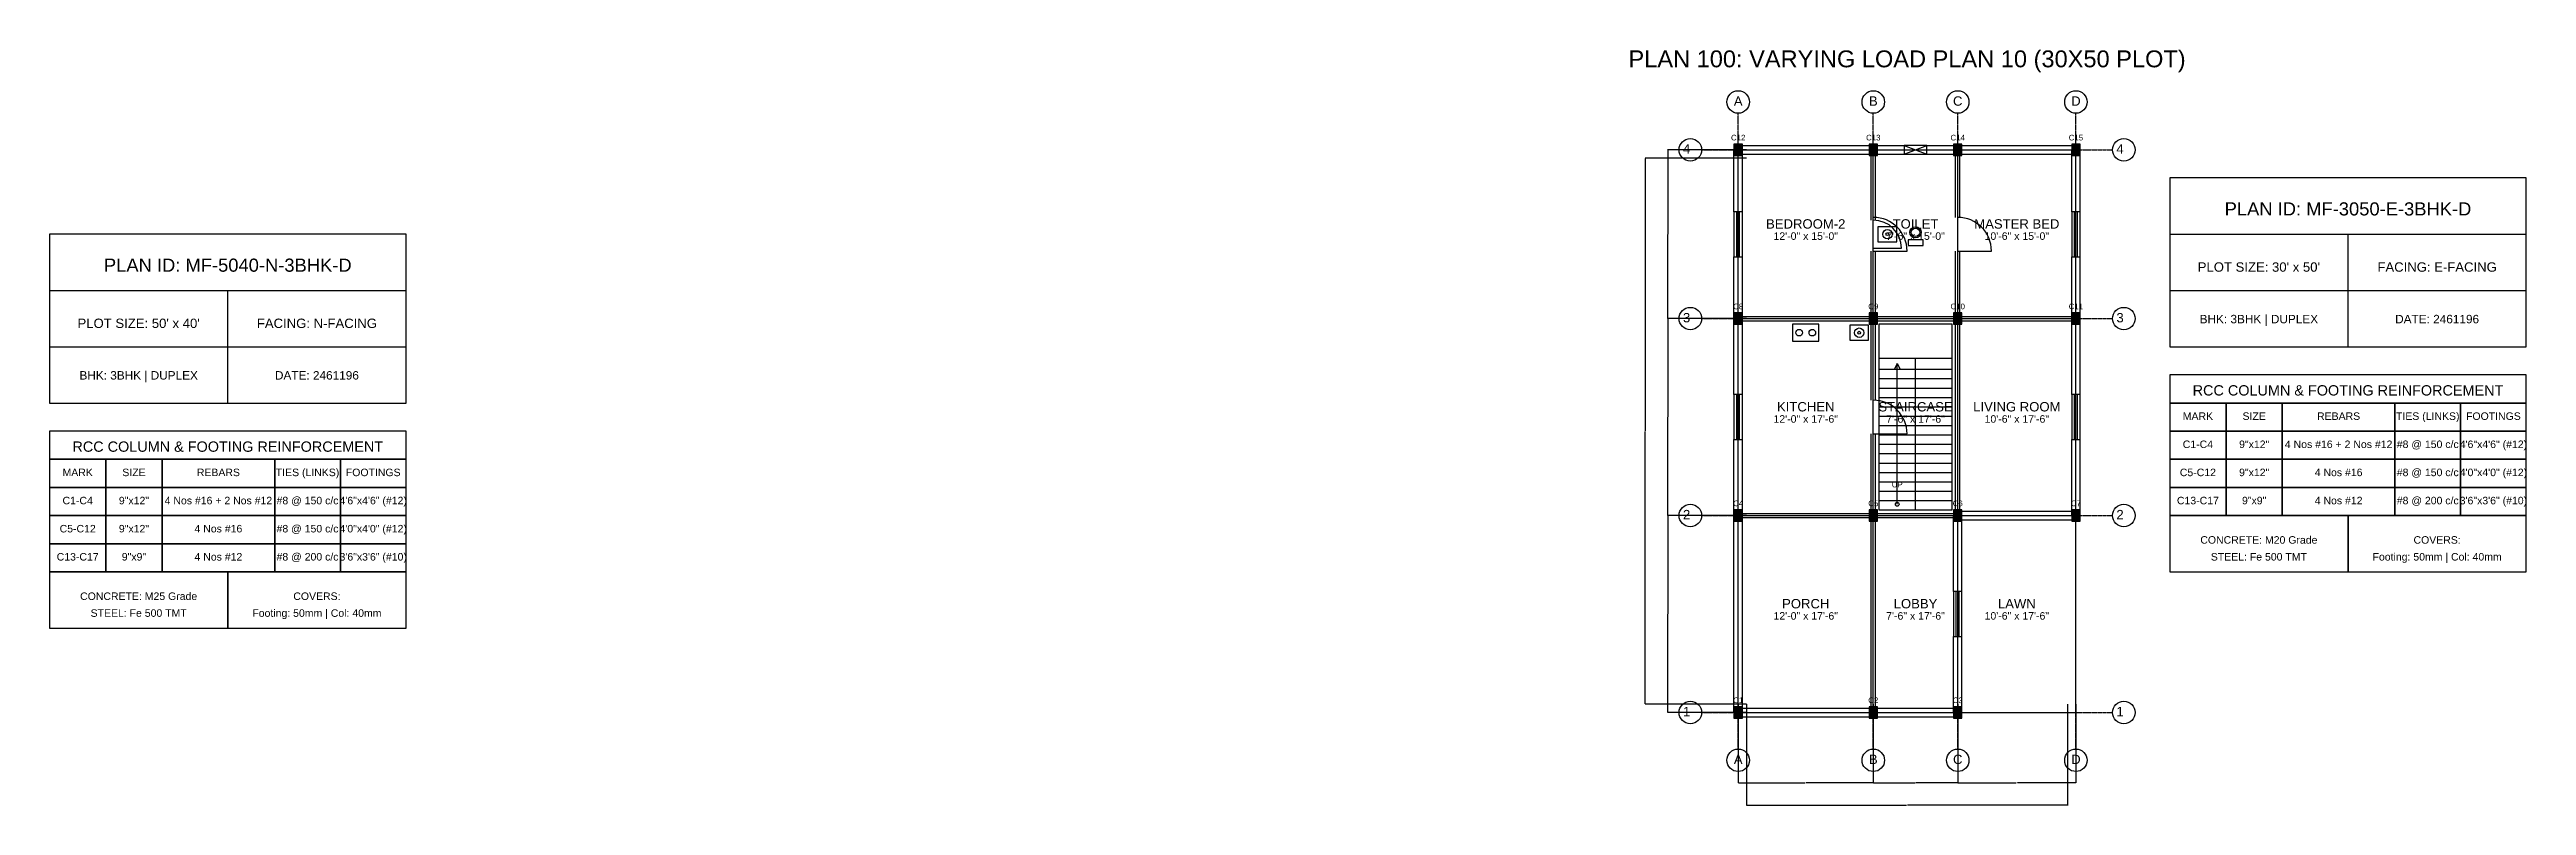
# Model space of a CAD drawing. Header units: inches. Extents: x -134 to 23580, y -99 to 23207.
# Drawn here: x 20700 to 23340, y 22401 to 23207 of the extents above; entities that cross this region are included whole.
import ezdxf
from ezdxf.enums import TextEntityAlignment as Align

# ---------------------------------------------------------------- set-up
doc = ezdxf.new("R2010")
doc.units = ezdxf.units.IN
doc.header["$MEASUREMENT"] = 0
doc.linetypes.add('CENTER', pattern=[2, 1.25, -0.25, 0.25, -0.25])
for name, color, linetype in [('A-COL-HATCH', 251, 'Continuous'), ('A-COLUMN', 1, 'Continuous'), ('A-DIM', 5, 'Continuous'), ('A-DOOR', 30, 'Continuous'), ('A-FIXTURE', 8, 'Continuous'), ('A-STAIR', 6, 'Continuous'), ('A-TEXT', 2, 'Continuous'), ('A-WALL-EXT', 7, 'Continuous'), ('A-WALL-INT', 9, 'Continuous'), ('A-WINDOW', 4, 'Continuous'), ('S-BEAM-FRAMING', 2, 'Continuous'), ('S-BUBBLE', 4, 'Continuous'), ('S-GRID-CENTER', 8, 'CENTER'), ('S-TABLE', 7, 'Continuous'), ('S-TEXT', 3, 'Continuous')]:
    doc.layers.add(name, color=color, linetype=linetype)
doc.styles.get("Standard").update_dxf_attribs({"font": 'arial.ttf'})
doc.dimstyles.get("Standard").update_dxf_attribs({"dimtxt": 0.18, "dimasz": 0.18, "dimexe": 0.18, "dimexo": 0.0625, "dimgap": 0.09, "dimtad": 0, "dimtih": 1, "dimtoh": 1, "dimdec": 4, "dimzin": 0, "dimdsep": 46, "dimtxsty": 'Standard', "dimcen": 0.09, "dimadec": 0, "dimazin": 0, "dimtfac": 1, "dimtdec": 4, "dimtofl": 0, "dimtmove": 0, "dimatfit": 3, "dimfxl": 1, "dimtolj": 1, "dimtzin": 0, "dimarcsym": 0})

# ---------------------------------------------------------------- blocks, each defined once
blk = doc.blocks.new('*D852')
at = {"layer": 'A-DIM', "color": 0, "lineweight": -2, "transparency": 16777216}
for p, q in [((22500, 22508.9), (22500, 22424.8)), ((22644, 22508.9), (22644, 22424.8)), ((22500.2, 22425), (22571.4, 22425)), ((22643.8, 22425), (22572.6, 22425))]:
    blk.add_line(p, q, dxfattribs=at)
at = {"layer": 'A-DIM', "color": 0, "transparency": 16777216}
for points in [[(22500.2, 22425), (22500.2, 22425), (22500, 22425)], [(22643.8, 22425), (22643.8, 22425), (22644, 22425)]]:
    blk.add_solid(points, dxfattribs=at)
at = {"layer": 'Defpoints', "color": 0, "transparency": 16777216}
for p in [(22500, 22509), (22644, 22509), (22644, 22425)]:
    blk.add_point(p, dxfattribs=at)
at = {"layer": 'A-DIM', "color": 0, "transparency": 16777216, "insert": (22572, 22425), "char_height": 0.18, "attachment_point": 5}
blk.add_mtext('\\A1;144.0000', dxfattribs=at)
blk = doc.blocks.new('*D853')
at = {"layer": 'A-DIM', "color": 0, "lineweight": -2, "transparency": 16777216}
for p, q in [((22644, 22508.9), (22644, 22424.8)), ((22734, 22508.9), (22734, 22424.8)), ((22644.2, 22425), (22688.5, 22425)), ((22733.8, 22425), (22689.5, 22425))]:
    blk.add_line(p, q, dxfattribs=at)
at = {"layer": 'A-DIM', "color": 0, "transparency": 16777216}
for points in [[(22644.2, 22425), (22644.2, 22425), (22644, 22425)], [(22733.8, 22425), (22733.8, 22425), (22734, 22425)]]:
    blk.add_solid(points, dxfattribs=at)
at = {"layer": 'Defpoints', "color": 0, "transparency": 16777216}
for p in [(22644, 22509), (22734, 22509), (22734, 22425)]:
    blk.add_point(p, dxfattribs=at)
at = {"layer": 'A-DIM', "color": 0, "transparency": 16777216, "insert": (22689, 22425), "char_height": 0.18, "attachment_point": 5}
blk.add_mtext('\\A1;90.0000', dxfattribs=at)
blk = doc.blocks.new('*D854')
at = {"layer": 'A-DIM', "color": 0, "lineweight": -2, "transparency": 16777216}
for p, q in [((22734, 22508.9), (22734, 22424.8)), ((22860, 22508.9), (22860, 22424.8)), ((22734.2, 22425), (22796.4, 22425)), ((22859.8, 22425), (22797.6, 22425))]:
    blk.add_line(p, q, dxfattribs=at)
at = {"layer": 'A-DIM', "color": 0, "transparency": 16777216}
for points in [[(22734.2, 22425), (22734.2, 22425), (22734, 22425)], [(22859.8, 22425), (22859.8, 22425), (22860, 22425)]]:
    blk.add_solid(points, dxfattribs=at)
at = {"layer": 'Defpoints', "color": 0, "transparency": 16777216}
for p in [(22734, 22509), (22860, 22509), (22860, 22425)]:
    blk.add_point(p, dxfattribs=at)
at = {"layer": 'A-DIM', "color": 0, "transparency": 16777216, "insert": (22797, 22425), "char_height": 0.18, "attachment_point": 5}
blk.add_mtext('\\A1;126.0000', dxfattribs=at)
blk = doc.blocks.new('*D855')
at = {"layer": 'A-DIM', "color": 0, "lineweight": -2, "transparency": 16777216}
for p, q in [((22509, 22508.9), (22509, 22400.8)), ((22851, 22508.9), (22851, 22400.8)), ((22509.2, 22401), (22679.4, 22401)), ((22850.8, 22401), (22680.6, 22401))]:
    blk.add_line(p, q, dxfattribs=at)
at = {"layer": 'A-DIM', "color": 0, "transparency": 16777216}
for points in [[(22509.2, 22401), (22509.2, 22401), (22509, 22401)], [(22850.8, 22401), (22850.8, 22401), (22851, 22401)]]:
    blk.add_solid(points, dxfattribs=at)
at = {"layer": 'Defpoints', "color": 0, "transparency": 16777216}
for p in [(22509, 22509), (22851, 22509), (22851, 22401)]:
    blk.add_point(p, dxfattribs=at)
at = {"layer": 'A-DIM', "color": 0, "transparency": 16777216, "insert": (22680, 22401), "char_height": 0.18, "attachment_point": 5}
blk.add_mtext('\\A1;342.0000', dxfattribs=at)
blk = doc.blocks.new('*D856')
at = {"layer": 'A-DIM', "color": 0, "lineweight": -2, "transparency": 16777216}
for p, q in [((22508.9, 22710), (22424.8, 22710)), ((22425, 22709.8), (22425, 22605.2)), ((22425, 22500.2), (22425, 22604.8)), ((22508.9, 22500), (22424.8, 22500))]:
    blk.add_line(p, q, dxfattribs=at)
at = {"layer": 'A-DIM', "color": 0, "transparency": 16777216}
for points in [[(22425, 22709.8), (22425, 22709.8), (22425, 22710)], [(22425, 22500.2), (22425, 22500.2), (22425, 22500)]]:
    blk.add_solid(points, dxfattribs=at)
at = {"layer": 'Defpoints', "color": 0, "transparency": 16777216}
for p in [(22425, 22710), (22509, 22710), (22509, 22500)]:
    blk.add_point(p, dxfattribs=at)
at = {"layer": 'A-DIM', "color": 0, "transparency": 16777216, "insert": (22425, 22605), "char_height": 0.18, "attachment_point": 5}
blk.add_mtext('\\A1;210.0000', dxfattribs=at)
blk = doc.blocks.new('*D857')
at = {"layer": 'A-DIM', "color": 0, "lineweight": -2, "transparency": 16777216}
for p, q in [((22508.9, 22920), (22424.8, 22920)), ((22425, 22919.8), (22425, 22815.2)), ((22425, 22710.2), (22425, 22814.8)), ((22508.9, 22710), (22424.8, 22710))]:
    blk.add_line(p, q, dxfattribs=at)
at = {"layer": 'A-DIM', "color": 0, "transparency": 16777216}
for points in [[(22425, 22919.8), (22425, 22919.8), (22425, 22920)], [(22425, 22710.2), (22425, 22710.2), (22425, 22710)]]:
    blk.add_solid(points, dxfattribs=at)
at = {"layer": 'Defpoints', "color": 0, "transparency": 16777216}
for p in [(22425, 22920), (22509, 22920), (22509, 22710)]:
    blk.add_point(p, dxfattribs=at)
at = {"layer": 'A-DIM', "color": 0, "transparency": 16777216, "insert": (22425, 22815), "char_height": 0.18, "attachment_point": 5}
blk.add_mtext('\\A1;210.0000', dxfattribs=at)
blk = doc.blocks.new('*D858')
at = {"layer": 'A-DIM', "color": 0, "lineweight": -2, "transparency": 16777216}
for p, q in [((22508.9, 23100), (22424.8, 23100)), ((22425, 23099.8), (22425, 23010.2)), ((22425, 22920.2), (22425, 23009.8)), ((22508.9, 22920), (22424.8, 22920))]:
    blk.add_line(p, q, dxfattribs=at)
at = {"layer": 'A-DIM', "color": 0, "transparency": 16777216}
for points in [[(22425, 23099.8), (22425, 23099.8), (22425, 23100)], [(22425, 22920.2), (22425, 22920.2), (22425, 22920)]]:
    blk.add_solid(points, dxfattribs=at)
at = {"layer": 'Defpoints', "color": 0, "transparency": 16777216}
for p in [(22425, 23100), (22509, 23100), (22509, 22920)]:
    blk.add_point(p, dxfattribs=at)
at = {"layer": 'A-DIM', "color": 0, "transparency": 16777216, "insert": (22425, 23010), "char_height": 0.18, "attachment_point": 5}
blk.add_mtext('\\A1;180.0000', dxfattribs=at)
blk = doc.blocks.new('*D859')
at = {"layer": 'A-DIM', "color": 0, "lineweight": -2, "transparency": 16777216}
for p, q in [((22508.9, 23091), (22400.8, 23091)), ((22401, 23090.8), (22401, 22800.2)), ((22401, 22509.2), (22401, 22799.8)), ((22508.9, 22509), (22400.8, 22509))]:
    blk.add_line(p, q, dxfattribs=at)
at = {"layer": 'A-DIM', "color": 0, "transparency": 16777216}
for points in [[(22401, 23090.8), (22401, 23090.8), (22401, 23091)], [(22401, 22509.2), (22401, 22509.2), (22401, 22509)]]:
    blk.add_solid(points, dxfattribs=at)
at = {"layer": 'Defpoints', "color": 0, "transparency": 16777216}
for p in [(22401, 23091), (22509, 23091), (22509, 22509)]:
    blk.add_point(p, dxfattribs=at)
at = {"layer": 'A-DIM', "color": 0, "transparency": 16777216, "insert": (22401, 22800), "char_height": 0.18, "attachment_point": 5}
blk.add_mtext('\\A1;582.0000', dxfattribs=at)

msp = doc.modelspace()

# ---------------------------------------------------------------- linework, layer by layer
at = {"layer": 'A-COL-HATCH'}
for points in [[(22495.5, 23094), (22504.5, 23094), (22495.5, 23106), (22504.5, 23106)], [(22639.5, 23094), (22648.5, 23094), (22639.5, 23106), (22648.5, 23106)], [(22729.5, 23094), (22738.5, 23094), (22729.5, 23106), (22738.5, 23106)], [(22855.5, 23094), (22864.5, 23094), (22855.5, 23106), (22864.5, 23106)], [(22495.5, 22914), (22504.5, 22914), (22495.5, 22926), (22504.5, 22926)], [(22639.5, 22914), (22648.5, 22914), (22639.5, 22926), (22648.5, 22926)], [(22729.5, 22914), (22738.5, 22914), (22729.5, 22926), (22738.5, 22926)], [(22855.5, 22914), (22864.5, 22914), (22855.5, 22926), (22864.5, 22926)], [(22495.5, 22704), (22504.5, 22704), (22495.5, 22716), (22504.5, 22716)], [(22639.5, 22704), (22648.5, 22704), (22639.5, 22716), (22648.5, 22716)], [(22729.5, 22704), (22738.5, 22704), (22729.5, 22716), (22738.5, 22716)], [(22855.5, 22704), (22864.5, 22704), (22855.5, 22716), (22864.5, 22716)], [(22495.5, 22494), (22504.5, 22494), (22495.5, 22506), (22504.5, 22506)], [(22639.5, 22494), (22648.5, 22494), (22639.5, 22506), (22648.5, 22506)], [(22729.5, 22494), (22738.5, 22494), (22729.5, 22506), (22738.5, 22506)]]:
    msp.add_solid(points, dxfattribs=at)
at = {"layer": 'A-COLUMN'}
for points in [[(22495.5, 23094), (22504.5, 23094), (22504.5, 23106), (22495.5, 23106)], [(22639.5, 23094), (22648.5, 23094), (22648.5, 23106), (22639.5, 23106)], [(22729.5, 23094), (22738.5, 23094), (22738.5, 23106), (22729.5, 23106)], [(22855.5, 23094), (22864.5, 23094), (22864.5, 23106), (22855.5, 23106)], [(22495.5, 22914), (22504.5, 22914), (22504.5, 22926), (22495.5, 22926)], [(22639.5, 22914), (22648.5, 22914), (22648.5, 22926), (22639.5, 22926)], [(22729.5, 22914), (22738.5, 22914), (22738.5, 22926), (22729.5, 22926)], [(22855.5, 22914), (22864.5, 22914), (22864.5, 22926), (22855.5, 22926)], [(22495.5, 22704), (22504.5, 22704), (22504.5, 22716), (22495.5, 22716)], [(22639.5, 22704), (22648.5, 22704), (22648.5, 22716), (22639.5, 22716)], [(22729.5, 22704), (22738.5, 22704), (22738.5, 22716), (22729.5, 22716)], [(22855.5, 22704), (22864.5, 22704), (22864.5, 22716), (22855.5, 22716)], [(22495.5, 22494), (22504.5, 22494), (22504.5, 22506), (22495.5, 22506)], [(22639.5, 22494), (22648.5, 22494), (22648.5, 22506), (22639.5, 22506)], [(22729.5, 22494), (22738.5, 22494), (22738.5, 22506), (22729.5, 22506)]]:
    msp.add_lwpolyline(points, close=True, dxfattribs=at)
at = {"layer": 'A-DOOR'}
for p, q in [((22644, 22995), (22674, 22995)), ((22644, 22992), (22680, 22992)), ((22734, 22992), (22770, 22992)), ((22644, 22797), (22680, 22797))]:
    msp.add_line(p, q, dxfattribs=at)
for centre, radius in [((22644, 22992), 36), ((22644, 22995), 30), ((22734, 22992), 36), ((22644, 22797), 36)]:
    msp.add_arc(centre, radius, 0, 90, dxfattribs=at)
at = {"layer": 'A-FIXTURE'}
for points in [[(22649, 23002), (22669, 23002), (22669, 23018), (22649, 23018)], [(22681, 22998), (22697, 22998), (22697, 23004), (22681, 23004)], [(22558, 22896), (22586, 22896), (22586, 22914), (22558, 22914)], [(22619, 22897), (22639, 22897), (22639, 22913), (22619, 22913)]]:
    msp.add_lwpolyline(points, close=True, dxfattribs=at)
for centre, radius in [((22659, 23010), 5), ((22659, 23010), 1.5), ((22689, 23012), 6), ((22689, 23012), 4.5), ((22565, 22905), 3.5), ((22579, 22905), 3.5), ((22629, 22905), 5), ((22629, 22905), 1.5)]:
    msp.add_circle(centre, radius, dxfattribs=at)
at = {"layer": 'A-STAIR'}
for p, q in [((22650, 22878), (22728, 22878)), ((22650, 22866), (22689, 22866)), ((22669.5, 22872), (22666.5, 22866)), ((22669.5, 22722), (22669.5, 22872)), ((22669.5, 22872), (22672.5, 22866)), ((22689, 22716), (22689, 22878)), ((22689, 22866), (22728, 22866)), ((22650, 22856), (22689, 22856)), ((22650, 22846), (22689, 22846)), ((22689, 22856), (22728, 22856)), ((22689, 22846), (22728, 22846)), ((22650, 22836), (22689, 22836)), ((22650, 22826), (22689, 22826)), ((22650, 22816), (22689, 22816)), ((22689, 22836), (22728, 22836)), ((22689, 22826), (22728, 22826)), ((22689, 22816), (22728, 22816)), ((22650, 22806), (22689, 22806)), ((22650, 22796), (22689, 22796)), ((22650, 22786), (22689, 22786)), ((22689, 22806), (22728, 22806)), ((22689, 22796), (22728, 22796)), ((22689, 22786), (22728, 22786)), ((22650, 22776), (22689, 22776)), ((22650, 22766), (22689, 22766)), ((22689, 22776), (22728, 22776)), ((22689, 22766), (22728, 22766)), ((22650, 22756), (22689, 22756)), ((22650, 22746), (22689, 22746)), ((22650, 22736), (22689, 22736)), ((22689, 22756), (22728, 22756)), ((22689, 22746), (22728, 22746)), ((22689, 22736), (22728, 22736)), ((22650, 22726), (22689, 22726)), ((22689, 22726), (22728, 22726))]:
    msp.add_line(p, q, dxfattribs=at)
msp.add_lwpolyline([(22650, 22716), (22728, 22716), (22728, 22914), (22650, 22914)], close=True, dxfattribs=at)
msp.add_circle((22669.5, 22722), 2, dxfattribs=at)
at = {"layer": 'A-WALL-EXT'}
for p, q in [((22500, 23104.5), (22644, 23104.5)), ((22644, 23104.5), (22677, 23104.5)), ((22701, 23104.5), (22734, 23104.5)), ((22734, 23104.5), (22860, 23104.5)), ((22495.5, 23034), (22495.5, 23100)), ((22500, 23095.5), (22644, 23095.5)), ((22504.5, 23034), (22504.5, 23100)), ((22644, 23095.5), (22677, 23095.5)), ((22701, 23095.5), (22734, 23095.5)), ((22734, 23095.5), (22860, 23095.5)), ((22855.5, 23034), (22855.5, 23100)), ((22864.5, 23034), (22864.5, 23100)), ((22960, 23010), (23340, 23010)), ((23150, 22890), (23150, 23010)), ((22495.5, 22920), (22495.5, 22986)), ((22504.5, 22920), (22504.5, 22986)), ((22855.5, 22920), (22855.5, 22986)), ((22864.5, 22920), (22864.5, 22986)), ((20700, 22950), (21080, 22950)), ((20890, 22830), (20890, 22950)), ((22960, 22950), (23340, 22950)), ((22495.5, 22839), (22495.5, 22920)), ((22504.5, 22839), (22504.5, 22920)), ((22855.5, 22839), (22855.5, 22920)), ((22864.5, 22839), (22864.5, 22920)), ((20700, 22890), (21080, 22890)), ((22495.5, 22710), (22495.5, 22791)), ((22504.5, 22710), (22504.5, 22791)), ((22855.5, 22710), (22855.5, 22791)), ((22864.5, 22710), (22864.5, 22791)), ((22495.5, 22500), (22495.5, 22710)), ((22504.5, 22500), (22504.5, 22710)), ((22729.5, 22629), (22729.5, 22710)), ((22734, 22714.5), (22860, 22714.5)), ((22738.5, 22629), (22738.5, 22710)), ((22734, 22705.5), (22860, 22705.5)), ((22729.5, 22500), (22729.5, 22581)), ((22738.5, 22500), (22738.5, 22581)), ((22500, 22504.5), (22644, 22504.5)), ((22500, 22495.5), (22644, 22495.5)), ((22644, 22504.5), (22734, 22504.5)), ((22644, 22495.5), (22734, 22495.5))]:
    msp.add_line(p, q, dxfattribs=at)
for points in [[(22960, 22890), (23340, 22890), (23340, 23070), (22960, 23070)], [(20700, 22830), (21080, 22830), (21080, 23010), (20700, 23010)]]:
    msp.add_lwpolyline(points, close=True, dxfattribs=at)
at = {"layer": 'A-WALL-INT'}
for p, q in [((22641.75, 23025), (22641.75, 23100)), ((22646.25, 23025), (22646.25, 23100)), ((22731.75, 23028), (22731.75, 23100)), ((22736.25, 23028), (22736.25, 23100)), ((22641.75, 22920), (22641.75, 22992)), ((22646.25, 22920), (22646.25, 22992)), ((22731.75, 22920), (22731.75, 22992)), ((22736.25, 22920), (22736.25, 22992)), ((22500, 22922.25), (22644, 22922.25)), ((22500, 22917.75), (22644, 22917.75)), ((22641.75, 22833), (22641.75, 22920)), ((22644, 22922.25), (22734, 22922.25)), ((22644, 22917.75), (22734, 22917.75)), ((22646.25, 22833), (22646.25, 22920)), ((22731.75, 22710), (22731.75, 22920)), ((22734, 22922.25), (22860, 22922.25)), ((22734, 22917.75), (22860, 22917.75)), ((22736.25, 22710), (22736.25, 22920)), ((22641.75, 22710), (22641.75, 22797)), ((22646.25, 22710), (22646.25, 22797)), ((22500, 22712.25), (22644, 22712.25)), ((22500, 22707.75), (22644, 22707.75)), ((22641.75, 22500), (22641.75, 22710)), ((22644, 22712.25), (22734, 22712.25)), ((22644, 22707.75), (22734, 22707.75)), ((22646.25, 22500), (22646.25, 22710))]:
    msp.add_line(p, q, dxfattribs=at)
at = {"layer": 'A-WINDOW'}
for p, q in [((22677, 23095.5), (22701, 23104.5)), ((22677, 23104.5), (22701, 23095.5)), ((22498.5, 22986), (22498.5, 23034)), ((22501.5, 22986), (22501.5, 23034)), ((22858.5, 22986), (22858.5, 23034)), ((22861.5, 22986), (22861.5, 23034)), ((22498.5, 22791), (22498.5, 22839)), ((22501.5, 22791), (22501.5, 22839)), ((22858.5, 22791), (22858.5, 22839)), ((22861.5, 22791), (22861.5, 22839)), ((22732.5, 22581), (22732.5, 22629)), ((22735.5, 22581), (22735.5, 22629))]:
    msp.add_line(p, q, dxfattribs=at)
for points in [[(22677, 23095.5), (22701, 23095.5), (22701, 23104.5), (22677, 23104.5)], [(22495.5, 22986), (22504.5, 22986), (22504.5, 23034), (22495.5, 23034)], [(22855.5, 22986), (22864.5, 22986), (22864.5, 23034), (22855.5, 23034)], [(22495.5, 22791), (22504.5, 22791), (22504.5, 22839), (22495.5, 22839)], [(22855.5, 22791), (22864.5, 22791), (22864.5, 22839), (22855.5, 22839)], [(22729.5, 22581), (22738.5, 22581), (22738.5, 22629), (22729.5, 22629)]]:
    msp.add_lwpolyline(points, close=True, dxfattribs=at)
at = {"layer": 'S-BEAM-FRAMING'}
for p, q in [((22500, 22500), (22500, 23100)), ((22500, 23100), (22860, 23100)), ((22644, 22500), (22644, 23100)), ((22734, 22500), (22734, 23100)), ((22860, 22500), (22860, 23100)), ((22500, 22920), (22860, 22920)), ((22500, 22710), (22860, 22710)), ((22500, 22500), (22860, 22500))]:
    msp.add_line(p, q, dxfattribs=at)
at = {"layer": 'S-BUBBLE'}
for centre in [(22500, 23151), (22644, 23151), (22734, 23151), (22860, 23151), (22449, 23100), (22911, 23100), (22449, 22920), (22911, 22920), (22449, 22710), (22911, 22710), (22449, 22500), (22911, 22500), (22500, 22449), (22644, 22449), (22734, 22449), (22860, 22449)]:
    msp.add_circle(centre, 12, dxfattribs=at)
at = {"layer": 'S-GRID-CENTER'}
for p, q in [((22500, 22461), (22500, 23139)), ((22644, 22461), (22644, 23139)), ((22734, 22461), (22734, 23139)), ((22860, 22461), (22860, 23139)), ((22461, 23100), (22899, 23100)), ((22461, 22920), (22899, 22920)), ((22461, 22710), (22899, 22710)), ((22461, 22500), (22899, 22500))]:
    msp.add_line(p, q, dxfattribs=at)
at = {"layer": 'S-TABLE'}
for points in [[(22960, 22830), (23340, 22830), (23340, 22860), (22960, 22860)], [(22960, 22800), (23020, 22800), (23020, 22830), (22960, 22830)], [(23020, 22800), (23080, 22800), (23080, 22830), (23020, 22830)], [(23080, 22800), (23200, 22800), (23200, 22830), (23080, 22830)], [(23200, 22800), (23270, 22800), (23270, 22830), (23200, 22830)], [(23270, 22800), (23340, 22800), (23340, 22830), (23270, 22830)], [(20700, 22770), (21080, 22770), (21080, 22800), (20700, 22800)], [(22960, 22770), (23020, 22770), (23020, 22800), (22960, 22800)], [(23020, 22770), (23080, 22770), (23080, 22800), (23020, 22800)], [(23080, 22770), (23200, 22770), (23200, 22800), (23080, 22800)], [(23200, 22770), (23270, 22770), (23270, 22800), (23200, 22800)], [(23270, 22770), (23340, 22770), (23340, 22800), (23270, 22800)], [(20700, 22740), (20760, 22740), (20760, 22770), (20700, 22770)], [(20760, 22740), (20820, 22740), (20820, 22770), (20760, 22770)], [(20820, 22740), (20940, 22740), (20940, 22770), (20820, 22770)], [(20940, 22740), (21010, 22740), (21010, 22770), (20940, 22770)], [(21010, 22740), (21080, 22740), (21080, 22770), (21010, 22770)], [(22960, 22740), (23020, 22740), (23020, 22770), (22960, 22770)], [(23020, 22740), (23080, 22740), (23080, 22770), (23020, 22770)], [(23080, 22740), (23200, 22740), (23200, 22770), (23080, 22770)], [(23200, 22740), (23270, 22740), (23270, 22770), (23200, 22770)], [(23270, 22740), (23340, 22740), (23340, 22770), (23270, 22770)], [(20700, 22710), (20760, 22710), (20760, 22740), (20700, 22740)], [(20760, 22710), (20820, 22710), (20820, 22740), (20760, 22740)], [(20820, 22710), (20940, 22710), (20940, 22740), (20820, 22740)], [(20940, 22710), (21010, 22710), (21010, 22740), (20940, 22740)], [(21010, 22710), (21080, 22710), (21080, 22740), (21010, 22740)], [(22960, 22710), (23020, 22710), (23020, 22740), (22960, 22740)], [(23020, 22710), (23080, 22710), (23080, 22740), (23020, 22740)], [(23080, 22710), (23200, 22710), (23200, 22740), (23080, 22740)], [(23200, 22710), (23270, 22710), (23270, 22740), (23200, 22740)], [(23270, 22710), (23340, 22710), (23340, 22740), (23270, 22740)], [(20700, 22680), (20760, 22680), (20760, 22710), (20700, 22710)], [(20760, 22680), (20820, 22680), (20820, 22710), (20760, 22710)], [(20820, 22680), (20940, 22680), (20940, 22710), (20820, 22710)], [(20940, 22680), (21010, 22680), (21010, 22710), (20940, 22710)], [(21010, 22680), (21080, 22680), (21080, 22710), (21010, 22710)], [(22960, 22650), (23150, 22650), (23150, 22710), (22960, 22710)], [(23150, 22650), (23340, 22650), (23340, 22710), (23150, 22710)], [(20700, 22650), (20760, 22650), (20760, 22680), (20700, 22680)], [(20760, 22650), (20820, 22650), (20820, 22680), (20760, 22680)], [(20820, 22650), (20940, 22650), (20940, 22680), (20820, 22680)], [(20940, 22650), (21010, 22650), (21010, 22680), (20940, 22680)], [(21010, 22650), (21080, 22650), (21080, 22680), (21010, 22680)], [(20700, 22590), (20890, 22590), (20890, 22650), (20700, 22650)], [(20890, 22590), (21080, 22590), (21080, 22650), (20890, 22650)]]:
    msp.add_lwpolyline(points, close=True, dxfattribs=at)

# ---------------------------------------------------------------- texts
at = {"layer": 'A-TEXT'}
for s, height, p in [('PLAN 100: VARYING LOAD PLAN 10 (30X50 PLOT)', 18, (22680, 23188)), ('C12', 6, (22500, 23110)), ('C13', 6, (22644, 23110)), ('C14', 6, (22734, 23110)), ('C15', 6, (22860, 23110)), ('BEDROOM-2', 10, (22572, 23016)), ('TOILET', 10, (22689, 23016)), ('MASTER BED', 10, (22797, 23016)), ('PLAN ID: MF-3050-E-3BHK-D', 14, (23150, 23030)), ('12\'-0" x 15\'-0"', 8, (22572, 23004)), ('7\'-6" x 15\'-0"', 8, (22689, 23004)), ('10\'-6" x 15\'-0"', 8, (22797, 23004)), ('PLAN ID: MF-5040-N-3BHK-D', 14, (20890, 22970)), ("PLOT SIZE: 30' x 50'", 10, (23055, 22970)), ('FACING: E-FACING', 10, (23245, 22970)), ("PLOT SIZE: 50' x 40'", 10, (20795, 22910)), ('FACING: N-FACING', 10, (20985, 22910)), ('C8', 6, (22500, 22930)), ('C9', 6, (22644, 22930)), ('C10', 6, (22734, 22930)), ('C11', 6, (22860, 22930)), ('BHK: 3BHK | DUPLEX', 9, (23055, 22915)), ('DATE: 2461196', 9, (23245, 22915)), ('BHK: 3BHK | DUPLEX', 9, (20795, 22855)), ('DATE: 2461196', 9, (20985, 22855)), ('12\'-0" x 17\'-6"', 8, (22572, 22809)), ('KITCHEN', 10, (22572, 22821)), ('STAIRCASE', 10, (22689, 22821)), ('7\'-6" x 17\'-6"', 8, (22689, 22809)), ('LIVING ROOM', 10, (22797, 22821)), ('10\'-6" x 17\'-6"', 8, (22797, 22809)), ('UP', 6, (22669.5, 22740)), ('C4', 6, (22500, 22720)), ('C5', 6, (22644, 22720)), ('C6', 6, (22734, 22720)), ('C7', 6, (22860, 22720)), ('12\'-0" x 17\'-6"', 8, (22572, 22599)), ('PORCH', 10, (22572, 22611)), ('7\'-6" x 17\'-6"', 8, (22689, 22599)), ('LOBBY', 10, (22689, 22611)), ('10\'-6" x 17\'-6"', 8, (22797, 22599)), ('LAWN', 10, (22797, 22611)), ('C1', 6, (22500, 22510)), ('C2', 6, (22644, 22510)), ('C3', 6, (22734, 22510))]:
    msp.add_text(s, height=height, dxfattribs=at).set_placement(p, align=Align.CENTER)
at = {"layer": 'S-TEXT'}
for s, height, p in [('A', 10, (22500, 23147)), ('B', 10, (22644, 23147)), ('C', 10, (22734, 23147)), ('D', 10, (22860, 23147)), ('4', 10, (22445, 23096)), ('4', 10, (22907, 23096)), ('3', 10, (22445, 22916)), ('3', 10, (22907, 22916)), ('RCC COLUMN & FOOTING REINFORCEMENT', 11, (23150, 22838)), ('MARK', 8, (22990, 22812)), ('SIZE', 8, (23050, 22812)), ('REBARS', 8, (23140, 22812)), ('TIES (LINKS)', 8, (23235, 22812)), ('FOOTINGS', 8, (23305, 22812)), ('RCC COLUMN & FOOTING REINFORCEMENT', 11, (20890, 22778)), ('C1-C4', 8, (22990, 22782)), ('9"x12"', 8, (23050, 22782)), ('4 Nos #16 + 2 Nos #12', 8, (23140, 22782)), ('#8 @ 150 c/c', 8, (23235, 22782)), ('4\'6"x4\'6" (#12)', 8, (23305, 22782)), ('MARK', 8, (20730, 22752)), ('SIZE', 8, (20790, 22752)), ('REBARS', 8, (20880, 22752)), ('TIES (LINKS)', 8, (20975, 22752)), ('FOOTINGS', 8, (21045, 22752)), ('C5-C12', 8, (22990, 22752)), ('9"x12"', 8, (23050, 22752)), ('4 Nos #16', 8, (23140, 22752)), ('#8 @ 150 c/c', 8, (23235, 22752)), ('4\'0"x4\'0" (#12)', 8, (23305, 22752)), ('C1-C4', 8, (20730, 22722)), ('9"x12"', 8, (20790, 22722)), ('4 Nos #16 + 2 Nos #12', 8, (20880, 22722)), ('#8 @ 150 c/c', 8, (20975, 22722)), ('4\'6"x4\'6" (#12)', 8, (21045, 22722)), ('2', 10, (22445, 22706)), ('2', 10, (22907, 22706)), ('C13-C17', 8, (22990, 22722)), ('9"x9"', 8, (23050, 22722)), ('4 Nos #12', 8, (23140, 22722)), ('#8 @ 200 c/c', 8, (23235, 22722)), ('3\'6"x3\'6" (#10)', 8, (23305, 22722)), ('C5-C12', 8, (20730, 22692)), ('9"x12"', 8, (20790, 22692)), ('4 Nos #16', 8, (20880, 22692)), ('#8 @ 150 c/c', 8, (20975, 22692)), ('4\'0"x4\'0" (#12)', 8, (21045, 22692)), ('CONCRETE: M20 Grade', 8, (23055, 22680)), ('COVERS:', 8, (23245, 22680)), ('C13-C17', 8, (20730, 22662)), ('9"x9"', 8, (20790, 22662)), ('4 Nos #12', 8, (20880, 22662)), ('#8 @ 200 c/c', 8, (20975, 22662)), ('3\'6"x3\'6" (#10)', 8, (21045, 22662)), ('STEEL: Fe 500 TMT', 8, (23055, 22662)), ('Footing: 50mm | Col: 40mm', 8, (23245, 22662)), ('CONCRETE: M25 Grade', 8, (20795, 22620)), ('COVERS:', 8, (20985, 22620)), ('STEEL: Fe 500 TMT', 8, (20795, 22602)), ('Footing: 50mm | Col: 40mm', 8, (20985, 22602)), ('1', 10, (22445, 22496)), ('1', 10, (22907, 22496)), ('A', 10, (22500, 22445)), ('B', 10, (22644, 22445)), ('C', 10, (22734, 22445)), ('D', 10, (22860, 22445))]:
    msp.add_text(s, height=height, dxfattribs=at).set_placement(p, align=Align.CENTER)

# ---------------------------------------------------------------- dimensions: what is measured, and where the dimension line sits
at = {"layer": 'A-DIM'}
for base, p1, p2, picture, middle in [((22401, 23091), (22509, 22509), (22509, 23091), '*D859', (22401, 22800)), ((22425, 23100), (22509, 22920), (22509, 23100), '*D858', (22425, 23010)), ((22425, 22920), (22509, 22710), (22509, 22920), '*D857', (22425, 22815)), ((22425, 22710), (22509, 22500), (22509, 22710), '*D856', (22425, 22605))]:
    dim = msp.add_linear_dim(base=base, p1=p1, p2=p2, angle=90, dimstyle='Standard', dxfattribs=at)
    dim.commit()
    dim.dimension.update_dxf_attribs({"geometry": picture, "text_midpoint": middle})
for base, p1, p2, picture, middle in [((22644, 22425), (22500, 22509), (22644, 22509), '*D852', (22572, 22425)), ((22851, 22401), (22509, 22509), (22851, 22509), '*D855', (22680, 22401)), ((22734, 22425), (22644, 22509), (22734, 22509), '*D853', (22689, 22425)), ((22860, 22425), (22734, 22509), (22860, 22509), '*D854', (22797, 22425))]:
    dim = msp.add_linear_dim(base=base, p1=p1, p2=p2, dimstyle='Standard', dxfattribs=at)
    dim.commit()
    dim.dimension.update_dxf_attribs({"geometry": picture, "text_midpoint": middle})

doc.saveas('drawing.dxf')
